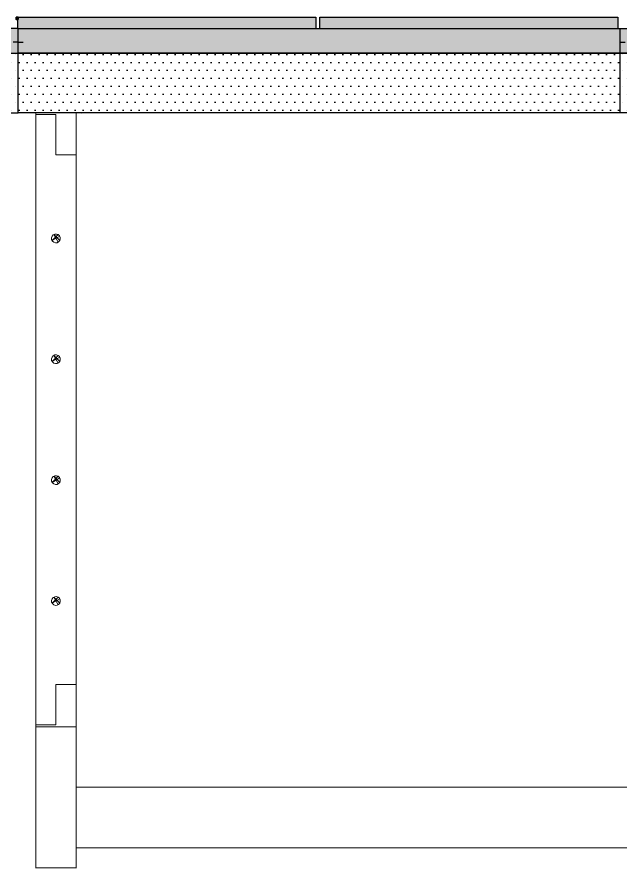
# Model space of a CAD drawing. Header units: millimetres. Extents: x 3774 to 718460, y -768339 to 192544.
# Drawn here: x 349278 to 352278, y -722899 to -718674 of the extents above; entities that cross this region are included whole.
import ezdxf

# ---------------------------------------------------------------- set-up
doc = ezdxf.new("R2010")
doc.units = ezdxf.units.MM
doc.set_wipeout_variables(frame=1)
doc.linetypes.add('XKITLINE00', pattern=[0])
for name, color, linetype in [('000 - CONCRETE_COL_HATCH_', 7, 'Continuous'), ('000 - CONCRETE_COL_MAIN_COLOR_1', 7, 'Continuous'), ('000 - CONCRETE_COL_WIPEOUT_', 7, 'Continuous'), ('000 - CONCRETE_WALL_MAIN_COLOR_4', 7, 'Continuous'), ('010 - ASPG_ACCESSORIES_CUT_COLOR_1', 7, 'Continuous'), ('010 - ASPG_ACCESSORIES_DEF_SUB', 7, 'Continuous'), ('010 - ASPG_ACCESSORIES_HATCH_', 7, 'Continuous'), ('010 - ASPG_FLASHING_MAIN_COLOR_2', 7, 'Continuous'), ('010 - ASPG_FLASHING_MAIN_COLOR_4', 7, 'Continuous'), ('010 - ASPG_FLASHING_WIPEOUT_', 7, 'Continuous'), ('010 - ASPG_FRAMING_SUB_COLOR_2', 7, 'Continuous')]:
    doc.layers.add(name, color=color, linetype=linetype)
doc.layers.add('Part', color=7, linetype='Continuous', lineweight=0)
pattern_1 = [(0, (0, 0), (3.96875, 7.9375), [0, -7.9375])]
pattern_2 = [(0, (0, 0), (19.84375, 39.6875), [0, -39.6875])]

# ---------------------------------------------------------------- blocks, each defined once
blk = doc.blocks.new('*A2313113')
at = {"layer": 'Part', "color": 7, "linetype": 'XKITLINE00', "lineweight": 0}
for p, q in [((1771.679986, -42.488083), (1770.879986, -42.488083)), ((1770.879986, -42.488083), (1770.88, -66.728094)), ((1771.679986, -44.088082), (1771.679986, -42.488083)), ((1772.479987, -44.088082), (1771.679986, -44.088082)), ((1772.479997, -65.128093), (1772.479987, -44.088082)), ((1771.527569, -47.496096), (1771.767989, -47.255676)), ((1771.767989, -47.560517), (1771.591989, -47.255676)), ((1771.591994, -47.255676), (1771.832414, -47.496096)), ((1771.527573, -47.496096), (1771.832414, -47.320096)), ((1771.527571, -52.296096), (1771.767991, -52.055676)), ((1771.527576, -52.296096), (1771.832417, -52.120096)), ((1771.767992, -52.360517), (1771.591991, -52.055676)), ((1771.591996, -52.055676), (1771.832417, -52.296096)), ((1771.527574, -57.096096), (1771.767994, -56.855676)), ((1771.527579, -57.096096), (1771.832419, -56.920096)), ((1771.767994, -57.160517), (1771.591994, -56.855676)), ((1771.591999, -56.855676), (1771.83242, -57.096096)), ((1771.527576, -61.896096), (1771.767997, -61.655676)), ((1771.527581, -61.896096), (1771.832422, -61.720096)), ((1771.767997, -61.960517), (1771.591997, -61.655676)), ((1771.592002, -61.655676), (1771.832422, -61.896096)), ((1771.679986, -66.728093), (1771.679986, -65.128093)), ((1772.479997, -65.128093), (1771.679986, -65.128093)), ((1772.479999, -65.128093), (1772.479997, -65.128093)), ((1770.88, -66.728094), (1771.679986, -66.728093))]:
    blk.add_line(p, q, dxfattribs=at)
for centre, start, end in [((1771.679994, -47.408096), 330.000031, 150.000031), ((1771.679994, -47.408096), 150.000031, 330.000031), ((1771.679996, -52.208096), 330.000031, 150.000031), ((1771.679996, -52.208096), 150.000031, 330.000031), ((1771.679999, -57.008096), 150.000031, 330.000031), ((1771.679999, -57.008096), 330.000031, 150.000031), ((1771.680002, -61.808096), 150.000031, 330.000031), ((1771.680002, -61.808096), 330.000031, 150.000031)]:
    blk.add_arc(centre, 0.176, start, end, dxfattribs=at)
blk = doc.blocks.new('*A2333115')
at = {"layer": 'Part', "color": 7, "linetype": 'XKITLINE00', "lineweight": 0}
for p, q in [((1773.28, -40.016), (1770.88, -40.016)), ((1770.88, -40.016), (1770.88, -42.416)), ((1773.28, -42.416), (1773.28, -40.016)), ((1770.88, -42.416), (1773.28, -42.416))]:
    blk.add_line(p, q, dxfattribs=at)
blk = doc.blocks.new('*A3113193')
at = {"layer": 'Part', "color": 7, "linetype": 'XKITLINE00', "lineweight": 0}
for p, q in [((1770.879989, -66.808038), (1772.479989, -66.808038)), ((1770.879989, -66.808038), (1770.879989, -72.408038)), ((1772.479989, -66.808038), (1772.479989, -66.80805)), ((1772.479989, -72.40805), (1772.479989, -66.808038)), ((1772.479989, -72.408038), (1770.879989, -72.408038)), ((1770.879989, -72.408038), (1770.879989, -72.40805))]:
    blk.add_line(p, q, dxfattribs=at)
blk = doc.blocks.new('*A3183200')
at = {"layer": 'Part', "color": 7, "linetype": 'XKITLINE00', "lineweight": 0}
for p, q in [((1772.479989, -69.208005), (1797.839989, -69.208004)), ((1799.439989, -69.208004), (1816.399989, -69.208003)), ((1772.479989, -71.608005), (1797.839989, -71.608004)), ((1799.439989, -71.608004), (1816.399989, -71.608003))]:
    blk.add_line(p, q, dxfattribs=at)
blk = doc.blocks.new('*A3323214')
at = {"layer": 'Part', "color": 7, "linetype": 'XKITLINE00', "lineweight": 0}
for p, q in [((1818.400002, -40.016), (1773.28, -40.016001)), ((1773.28, -40.016001), (1773.28, -42.416001)), ((1818.400002, -42.416), (1818.400002, -40.016)), ((1773.28, -42.416001), (1818.400002, -42.416))]:
    blk.add_line(p, q, dxfattribs=at)
blk = doc.blocks.new('*A3353217')
at = {"layer": 'Part', "color": 7, "linetype": 'XKITLINE00', "lineweight": 0}
for p, q in [((1770.879961, -42.488083), (1770.879961, -42.416042)), ((1772.479963, -44.088082), (1772.479961, -42.41604)), ((1772.479987, -66.808057), (1772.479985, -65.128093)), ((1770.879987, -66.808058), (1770.879986, -66.728094))]:
    blk.add_line(p, q, dxfattribs=at)
blk = doc.blocks.new('*A3363218')
at = {"layer": 'Part', "color": 7, "linetype": 'XKITLINE00', "lineweight": 0}
for p, q in [((1758.079976, -40.016003), (1758.240007, -40.016003)), ((1769.839956, -40.016003), (1770.88, -40.016003)), ((1758.079976, -42.416003), (1770.88, -42.416003))]:
    blk.add_line(p, q, dxfattribs=at)
blk = doc.blocks.new('*A3383220')
at = {"layer": 'Part', "color": 7, "linetype": 'XKITLINE00', "lineweight": 0}
for p, q in [((1773.373561, -39.816227), (1773.373561, -39.815999)), ((1773.373561, -39.816227), (1773.973561, -39.816225)), ((1773.373561, -39.816232), (1773.373561, -39.816227)), ((1774.373561, -39.816223), (1774.973561, -39.816221)), ((1774.973559, -39.816227), (1774.973561, -39.816221)), ((1774.973561, -39.816221), (1774.973561, -39.815999))]:
    blk.add_line(p, q, dxfattribs=at)
blk = doc.blocks.new('*A3393221')
at = {"layer": 'Part', "color": 7, "linetype": 'XKITLINE00', "lineweight": 0}
for p, q in [((1773.973561, -40.016003), (1773.973561, -39.816224)), ((1773.973561, -39.816224), (1774.373561, -39.816224)), ((1774.373561, -40.016003), (1774.373561, -39.816224))]:
    blk.add_line(p, q, dxfattribs=at)
blk = doc.blocks.new('*A3403222')
at = {"layer": 'Part', "color": 7, "linetype": 'XKITLINE00', "lineweight": 0}
for p, q in [((1779.413561, -40.016003), (1779.413561, -39.816224)), ((1779.413561, -39.816224), (1779.813561, -39.816224)), ((1779.813561, -40.016003), (1779.813561, -39.816224))]:
    blk.add_line(p, q, dxfattribs=at)
blk = doc.blocks.new('*A3413223')
at = {"layer": 'Part', "color": 7, "linetype": 'XKITLINE00', "lineweight": 0}
for p, q in [((1778.813561, -39.816227), (1778.813561, -39.815999)), ((1778.813561, -39.816227), (1779.413561, -39.816225)), ((1778.813561, -39.816232), (1778.813561, -39.816227)), ((1779.813561, -39.816223), (1780.413561, -39.816221)), ((1780.413559, -39.816227), (1780.413561, -39.816221)), ((1780.413561, -39.816221), (1780.413561, -39.815999))]:
    blk.add_line(p, q, dxfattribs=at)
blk = doc.blocks.new('*A3433225')
at = {"layer": 'Part', "color": 7, "linetype": 'XKITLINE00', "lineweight": 0}
for p, q in [((1783.773561, -39.816227), (1783.773561, -39.815999)), ((1783.773561, -39.816227), (1784.373561, -39.816225)), ((1783.773561, -39.816232), (1783.773561, -39.816227)), ((1784.773561, -39.816223), (1785.373561, -39.816221)), ((1785.373559, -39.816227), (1785.373561, -39.816221)), ((1785.373561, -39.816221), (1785.373561, -39.815999))]:
    blk.add_line(p, q, dxfattribs=at)
blk = doc.blocks.new('*A3443226')
at = {"layer": 'Part', "color": 7, "linetype": 'XKITLINE00', "lineweight": 0}
for p, q in [((1784.373561, -40.016003), (1784.373561, -39.816224)), ((1784.373561, -39.816224), (1784.773561, -39.816224)), ((1784.773561, -40.016003), (1784.773561, -39.816224))]:
    blk.add_line(p, q, dxfattribs=at)
blk = doc.blocks.new('*A3453227')
at = {"layer": 'Part', "color": 7, "linetype": 'XKITLINE00', "lineweight": 0}
for p, q in [((1791.413561, -40.016003), (1791.413561, -39.816224)), ((1791.413561, -39.816224), (1791.813561, -39.816224)), ((1791.813561, -40.016003), (1791.813561, -39.816224))]:
    blk.add_line(p, q, dxfattribs=at)
blk = doc.blocks.new('*A3463228')
at = {"layer": 'Part', "color": 7, "linetype": 'XKITLINE00', "lineweight": 0}
for p, q in [((1790.813561, -39.816227), (1790.813561, -39.815999)), ((1790.813561, -39.816227), (1791.413561, -39.816225)), ((1790.813561, -39.816232), (1790.813561, -39.816227)), ((1791.813561, -39.816223), (1792.413561, -39.816221)), ((1792.413559, -39.816227), (1792.413561, -39.816221)), ((1792.413561, -39.816221), (1792.413561, -39.815999))]:
    blk.add_line(p, q, dxfattribs=at)
blk = doc.blocks.new('*A3943276')
at = {"layer": 'Part', "color": 7, "linetype": 'XKITLINE00', "lineweight": 0}
for p, q in [((1770.88, -72.416045), (1770.88, -72.408003)), ((1772.48, -72.416045), (1772.48, -72.408003)), ((1770.88, -100.016065), (1770.88, -74.416045)), ((1772.48, -100.016065), (1772.48, -74.416056)), ((1770.88, -100.016065), (1772.48, -100.016065))]:
    blk.add_line(p, q, dxfattribs=at)
blk = doc.blocks.new('*A4223304')
at = {"layer": 'Part', "color": 7, "linetype": 'XKITLINE00', "lineweight": 0}
for p, q in [((1782.013562, -38.615999), (1770.173562, -38.615999)), ((1770.173562, -39.815999), (1770.173562, -38.615999)), ((1782.013562, -39.815999), (1782.013562, -38.615999)), ((1782.013562, -39.815999), (1770.173562, -39.815999))]:
    blk.add_line(p, q, dxfattribs=at)
blk = doc.blocks.new('*A4233305')
at = {"layer": 'Part', "color": 7, "linetype": 'XKITLINE00', "lineweight": 0}
for p, q in [((1794.013562, -38.615999), (1782.173562, -38.615999)), ((1782.173562, -39.815999), (1782.173562, -38.615999)), ((1794.013562, -39.815999), (1794.013562, -38.615999)), ((1794.013562, -39.815999), (1782.173562, -39.815999))]:
    blk.add_line(p, q, dxfattribs=at)
blk = doc.blocks.new('*U7297')
at = {"color": 7}
blk.add_wipeout([(150, 150), (150, -150), (-150, -150), (-150, 150)], dxfattribs=at).dxf.layer = '000 - CONCRETE_COL_WIPEOUT_'
at = {"layer": '000 - CONCRETE_COL_HATCH_'}
h = blk.add_hatch(dxfattribs=at)
h.set_pattern_fill('AR-CONC', scale=0.1, style=0)
h.paths.add_polyline_path([(-150, -150), (-150, 150), (150, 150), (150, -150)])
at = {"layer": '000 - CONCRETE_COL_MAIN_COLOR_1', "color": 7}
blk.add_lwpolyline([(-150, -150), (-150, 150), (150, 150), (150, -150), (-150, -150)], close=True, dxfattribs=at)
blk = doc.blocks.new('*U7300')
at = {"color": 7}
blk.add_wipeout([(740, 75), (740, -75), (-740, -75), (-740, 75)], dxfattribs=at).dxf.layer = '000 - CONCRETE_COL_WIPEOUT_'
at = {"layer": '000 - CONCRETE_COL_HATCH_'}
h = blk.add_hatch(dxfattribs=at)
h.set_pattern_fill('AR-CONC', scale=0.05, style=0)
h.paths.add_polyline_path([(-740, -75), (-740, 75), (740, 75), (740, -75)])
at = {"layer": '000 - CONCRETE_WALL_MAIN_COLOR_4', "color": 7}
blk.add_lwpolyline([(-740, -75), (-740, 75), (740, 75), (740, -75), (-740, -75)], close=True, dxfattribs=at)
blk = doc.blocks.new('W-1-PP19-SE-ENT3_20260407-084553_PP19_ENT3_LOPL')
at = {"color": 7, "lineweight": 0, "xscale": 125, "yscale": 125, "zscale": 125}
for name in ['*A4223304', '*A4233305', '*A3363218', '*A2333115', '*A3323214', '*A3383220', '*A3393221', '*A3413223', '*A3403222', '*A3433225', '*A3443226', '*A3463228', '*A3453227', '*A3353217', '*A2313113', '*A3113193', '*A3183200', '*A3943276']:
    blk.add_blockref(name, (-226235, 11475), dxfattribs=at)
at = {"color": 7}
for name, p in [('*U7300', (-4223.30475, 6573.00013)), ('*U7297', (-4725, 6323))]:
    blk.add_blockref(name, p, dxfattribs=at)
blk.add_blockref('*U7300', (-2723.30475, 6573.00013), dxfattribs=at)
blk = doc.blocks.new('010 - ASPG_ACCESSORIES_SLICON_SEALANT_CUT-VIEW')
at = {"layer": '010 - ASPG_ACCESSORIES_HATCH_'}
h = blk.add_hatch(dxfattribs=at)
h.set_pattern_fill('HONEY', scale=0.238199)
h.set_pattern_definition([(360, (-201291.0811, 911815.7646), (1.1344238721, 0.65495992507), [0.7562825814, -1.5125651628]), (120, (-201291.0811, 911815.7646), (-1.1344238696, 0.65495992936), [0.7562825814, -1.5125651628]), (60, (-201291.0811, 911815.7646), (2.5e-09, 1.30991985442), [-1.5125651628, 0.7562825814])])
edge = h.paths.add_edge_path()
edge.add_ellipse((-9.8, -5), major_axis=(0, -5), ratio=0.644482, start_angle=0, end_angle=360)
h = blk.add_hatch(dxfattribs=at)
h.set_pattern_fill('ANSI37', scale=0.595498)
h.set_pattern_definition([(45, (-201311.081, 911815.515), (-1.3369313545, 1.3369313545), []), (135, (-201311.081, 911815.515), (-1.3369313545, -1.3369313545), [])])
edge = h.paths.add_edge_path()
edge.add_ellipse((-9.5, -5), major_axis=(0, -5), ratio=0.644482, start_angle=0, end_angle=180)
edge.add_line((-9.5, 0), (0, 0))
edge.add_arc((9.9, -5), 11.1, 513.2037, 566.7963)
edge.add_line((0, -10), (-9.5, -10))
at = {"layer": '010 - ASPG_ACCESSORIES_CUT_COLOR_1', "color": 7}
blk.add_ellipse((-9.8, -5), major_axis=(0, -5), ratio=0.644482, dxfattribs=at)
at = {"layer": '010 - ASPG_ACCESSORIES_DEF_SUB', "color": 7, "transparency": 33554457}
blk.add_lwpolyline([(0, -10), (-13, -10), (-13, 0), (0, 0)], close=True, dxfattribs=at)
at = {"layer": '010 - ASPG_FRAMING_SUB_COLOR_2', "color": 7}
blk.add_lwpolyline([(-9.8, -10), (0, -10, -0.238199), (0, 0), (-9.8, 0)], format="xyb", dxfattribs=at)
blk = doc.blocks.new('*U8211')
at = {"color": 7}
blk.add_wipeout([(0, -52), (1810, -52), (1514, -348), (0, -348)], dxfattribs=at).dxf.layer = '010 - ASPG_FLASHING_WIPEOUT_'
at = {"layer": '010 - ASPG_FLASHING_WIPEOUT_'}
h = blk.add_hatch(dxfattribs=at)
h.set_pattern_fill('DOTS', scale=0.5)
h.set_pattern_definition(pattern_2)
h.paths.add_polyline_path([(0, -52), (1810, -52), (1514, -348), (0, -348)])
at = {"layer": '010 - ASPG_FLASHING_MAIN_COLOR_2', "color": 7}
blk.add_lwpolyline([(0, -52), (1810, -52), (1514, -348), (0, -348)], close=True, dxfattribs=at)
at = {"color": 7}
blk.add_wipeout([(0, 69.3), (1931.3, 69.3), (1810, -52), (0, -52)], dxfattribs=at).dxf.layer = '010 - ASPG_FLASHING_WIPEOUT_'
at = {"layer": '010 - ASPG_FLASHING_WIPEOUT_'}
h = blk.add_hatch(dxfattribs=at)
h.set_pattern_fill('DOTS', scale=0.1)
h.set_pattern_definition(pattern_1)
h.paths.add_polyline_path([(0, 69.3), (1931.3, 69.3), (1810, -52), (0, -52)])
at = {"layer": '010 - ASPG_FLASHING_MAIN_COLOR_4', "color": 7}
blk.add_lwpolyline([(0, 69.3), (1931.3, 69.3), (1810, -52), (0, -52)], close=True, dxfattribs=at)
at = {"layer": 'Defpoints', "color": 7}
blk.add_line((0, 2), (25, 2), dxfattribs=at)
blk.add_line((0, 2), (25, 2), dxfattribs=at)
blk = doc.blocks.new('*U8309')
at = {"color": 7}
blk.add_wipeout([(0, -52), (2990, -52), (2990, -348), (0, -348)], dxfattribs=at).dxf.layer = '010 - ASPG_FLASHING_WIPEOUT_'
at = {"layer": '010 - ASPG_FLASHING_WIPEOUT_'}
h = blk.add_hatch(dxfattribs=at)
h.set_pattern_fill('DOTS', scale=0.5)
h.set_pattern_definition(pattern_2)
h.paths.add_polyline_path([(0, -52), (2990, -52), (2990, -348), (0, -348)])
at = {"layer": '010 - ASPG_FLASHING_MAIN_COLOR_2', "color": 7}
blk.add_lwpolyline([(0, -52), (2990, -52), (2990, -348), (0, -348)], close=True, dxfattribs=at)
at = {"color": 7}
blk.add_wipeout([(0, 69.3), (2990, 69.3), (2990, -52), (0, -52)], dxfattribs=at).dxf.layer = '010 - ASPG_FLASHING_WIPEOUT_'
at = {"layer": '010 - ASPG_FLASHING_WIPEOUT_'}
h = blk.add_hatch(dxfattribs=at)
h.set_pattern_fill('DOTS', scale=0.1)
h.set_pattern_definition(pattern_1)
h.paths.add_polyline_path([(0, 69.3), (2990, 69.3), (2990, -52), (0, -52)])
at = {"layer": '010 - ASPG_FLASHING_MAIN_COLOR_4', "color": 7}
blk.add_lwpolyline([(0, 69.3), (2990, 69.3), (2990, -52), (0, -52)], close=True, dxfattribs=at)
at = {"layer": 'Defpoints', "color": 7}
blk.add_line((0, 2), (25, 2), dxfattribs=at)
blk.add_line((0, 2), (25, 2), dxfattribs=at)
blk = doc.blocks.new('*U8310')
at = {"color": 7}
blk.add_wipeout([(0, -52), (2990, -52), (2990, -348), (0, -348)], dxfattribs=at).dxf.layer = '010 - ASPG_FLASHING_WIPEOUT_'
at = {"layer": '010 - ASPG_FLASHING_WIPEOUT_'}
h = blk.add_hatch(dxfattribs=at)
h.set_pattern_fill('DOTS', scale=0.5)
h.set_pattern_definition(pattern_2)
h.paths.add_polyline_path([(0, -52), (2990, -52), (2990, -348), (0, -348)])
at = {"layer": '010 - ASPG_FLASHING_MAIN_COLOR_2', "color": 7}
blk.add_lwpolyline([(0, -52), (2990, -52), (2990, -348), (0, -348)], close=True, dxfattribs=at)
at = {"color": 7}
blk.add_wipeout([(0, 69.3), (2990, 69.3), (2990, -52), (0, -52)], dxfattribs=at).dxf.layer = '010 - ASPG_FLASHING_WIPEOUT_'
at = {"layer": '010 - ASPG_FLASHING_WIPEOUT_'}
h = blk.add_hatch(dxfattribs=at)
h.set_pattern_fill('DOTS', scale=0.1)
h.set_pattern_definition(pattern_1)
h.paths.add_polyline_path([(0, 69.3), (2990, 69.3), (2990, -52), (0, -52)])
at = {"layer": '010 - ASPG_FLASHING_MAIN_COLOR_4', "color": 7}
blk.add_lwpolyline([(0, 69.3), (2990, 69.3), (2990, -52), (0, -52)], close=True, dxfattribs=at)
at = {"layer": 'Defpoints', "color": 7}
blk.add_line((0, 2), (25, 2), dxfattribs=at)
blk.add_line((0, 2), (25, 2), dxfattribs=at)

msp = doc.modelspace()

# ---------------------------------------------------------------- block references
at = {"color": 7}
msp.add_blockref('W-1-PP19-SE-ENT3_20260407-084553_PP19_ENT3_LOPL', (354246.645, -725322.382), dxfattribs=at)

# ---------------------------------------------------------------- next in the draw order: block references
at = {"color": 7, "rotation": 90}
msp.add_blockref('010 - ASPG_ACCESSORIES_SLICON_SEALANT_CUT-VIEW', (349273.645, -718674.381), dxfattribs=at)
at = {"color": 7, "xscale": -1}
msp.add_blockref('*U8211', (349283.645, -718801.382), dxfattribs=at)

# ---------------------------------------------------------------- next in the draw order: block references
at = {"color": 7}
msp.add_blockref('*U8309', (349283.645, -718801.382), dxfattribs=at)

# ---------------------------------------------------------------- next in the draw order: block references
msp.add_blockref('*U8310', (352273.645, -718801.382), dxfattribs=at)

doc.saveas('drawing.dxf')
